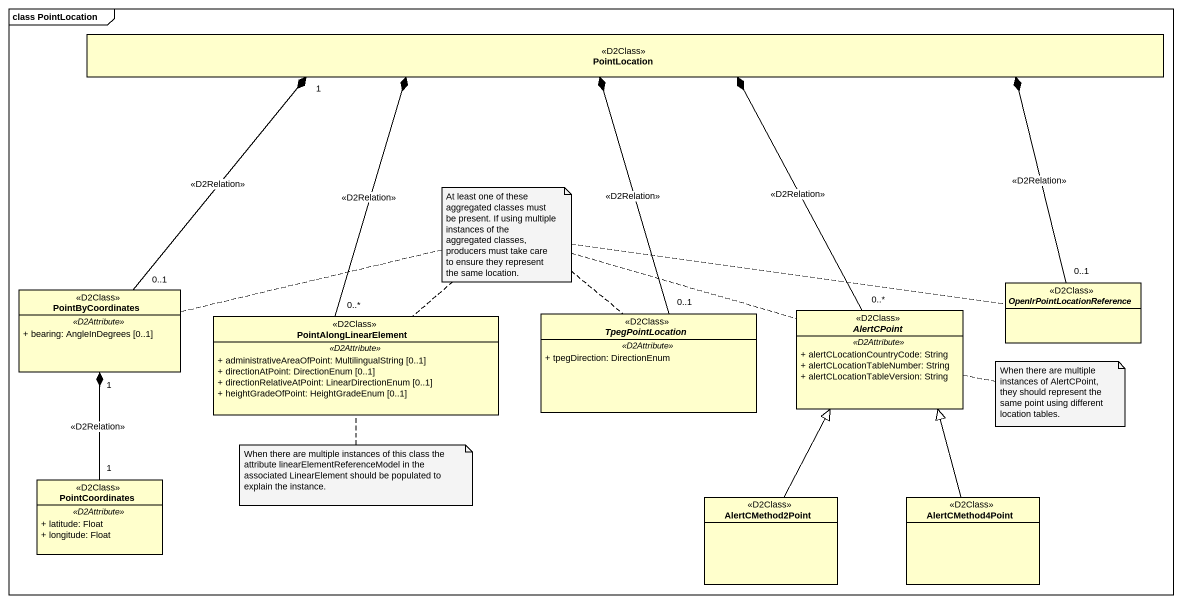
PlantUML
@startuml
mainframe class PointLocation
hide circle
hide empty members
skinparam classAttributeIconSize 0
class PointLocation <<D2Class>>
class PointByCoordinates <<D2Class>> {
  .. <<D2Attribute>> ..
  + bearing: AngleInDegrees [0..1]
}
abstract class OpenlrPointLocationReference <<D2Class>>
class PointAlongLinearElement <<D2Class>> {
  .. <<D2Attribute>> ..
  + administrativeAreaOfPoint: MultilingualString [0..1]
  + directionAtPoint: DirectionEnum [0..1]
  + directionRelativeAtPoint: LinearDirectionEnum [0..1]
  + heightGradeOfPoint: HeightGradeEnum [0..1]
}
abstract class TpegPointLocation <<D2Class>> {
  .. <<D2Attribute>> ..
  + tpegDirection: DirectionEnum
}
abstract class AlertCPoint <<D2Class>> {
  .. <<D2Attribute>> ..
  + alertCLocationCountryCode: String
  + alertCLocationTableNumber: String
  + alertCLocationTableVersion: String
}
class PointCoordinates <<D2Class>> {
  .. <<D2Attribute>> ..
  + latitude: Float
  + longitude: Float
}
class AlertCMethod2Point <<D2Class>>
class AlertCMethod4Point <<D2Class>>
PointByCoordinates "0..1" -right-* "1" PointLocation : <<D2Relation>>
OpenlrPointLocationReference "0..1" -left-* PointLocation : <<D2Relation>>
PointAlongLinearElement "0..*" -up-* PointLocation : <<D2Relation>>
TpegPointLocation "0..1" -up-* PointLocation : <<D2Relation>>
AlertCPoint "0..*" -up-* PointLocation : <<D2Relation>>
PointCoordinates "1" -up-* "1" PointByCoordinates : <<D2Relation>>
AlertCMethod2Point -up-|> AlertCPoint
AlertCMethod4Point -up-|> AlertCPoint
note as N1
  At least one of these aggregated classes must be present. If using multiple instances of the aggregated classes, producers must take care to ensure they represent the same location.
end note
N1 .. PointByCoordinates
N1 .. AlertCPoint
N1 .. PointAlongLinearElement
N1 .. TpegPointLocation
N1 .. OpenlrPointLocationReference
note right of AlertCPoint : When there are multiple instances of AlertCPoint, they should represent the same point using different location tables.
note bottom of PointAlongLinearElement : When there are multiple instances of this class the attribute linearElementReferenceModel in the associated LinearElement should be populated to explain the instance.
@enduml
